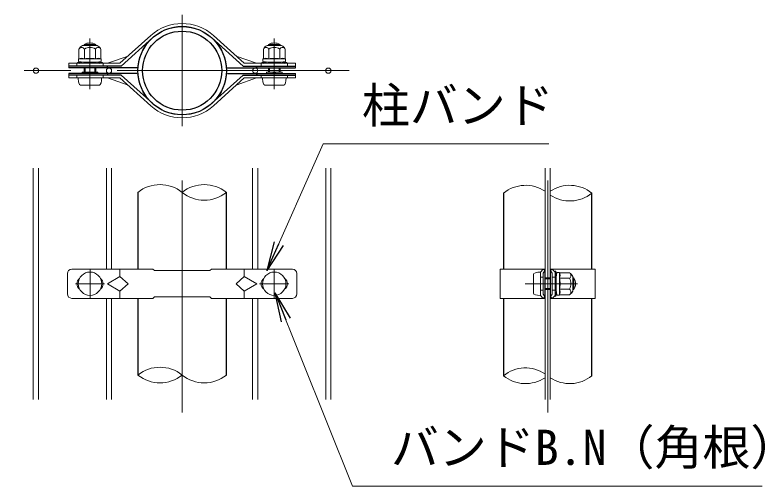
# Model space of a CAD drawing. Units: millimetres, scale not verified. Extents: x -4200 to 4200, y -2970 to 2970.
# Drawn here: x 2292 to 3318, y 508 to 1153 of the extents above; entities that cross this region are included whole.
import ezdxf
from ezdxf.enums import TextEntityAlignment as Align

# ---------------------------------------------------------------- set-up
doc = ezdxf.new("R2010")
doc.units = ezdxf.units.MM
doc.header["$LTSCALE"] = 10
doc.linetypes.add('USER1', pattern=[50.8, 31.75, -6.35, 6.35, -6.35])
for name, color, linetype, lineweight in [('0-3_D-STR1', 1, 'Continuous', 25), ('0-4_D-BMK', 2, 'USER1', 13), ('0-5_D-STR-DIM', 7, 'Continuous', 13), ('0-8_D-STR3', 3, 'Continuous', 13), ('0-C_D-STR-TXT', 7, 'Continuous', 13), ('0-D_D-STR2', 7, 'Continuous', 13)]:
    doc.layers.add(name, color=color, linetype=linetype, lineweight=lineweight)
doc.layers.add('0-6_0', color=7, linetype='Continuous')
doc.styles.add('ＭＳ ゴシック', font='')
doc.styles.get('ＭＳ ゴシック').set_extended_font_data('MS Gothic')

# ---------------------------------------------------------------- blocks, each defined once
blk = doc.blocks.new('_Open')
at = {"layer": '0-6_0'}
blk.add_line((-10, 1.667), (0, 0), dxfattribs=at)
blk.add_lwpolyline([(-10, -1.667), (0, 0), (-10, 0)], dxfattribs=at)

msp = doc.modelspace()

# ---------------------------------------------------------------- linework, layer by layer
at = {"layer": '0-3_D-STR1'}
for p, q in [((2460.58, 909.78), (2460.58, 804.78)), ((2581.58, 804.78), (2581.58, 909.78)), ((2960.58, 908.78), (2960.58, 804.78)), ((3081.58, 804.78), (3081.58, 908.78)), ((2460.69, 764.78), (2460.69, 659.78)), ((2581.58, 659.78), (2581.58, 764.78)), ((2960.58, 764.78), (2960.58, 658.78)), ((3081.58, 658.78), (3081.58, 764.78))]:
    msp.add_line(p, q, dxfattribs=at)
for radius in [60.5, 54.1]:
    msp.add_circle((2521.08, 1076.45), radius, dxfattribs=at)
at = {"layer": '0-4_D-BMK'}
for p, q in [((2521.08, 1152.65), (2521.08, 1000.25)), ((2395, 1051.05), (2395, 1120.69)), ((2647.17, 1051.05), (2647.17, 1120.69)), ((2749.68, 1076.45), (2292.48, 1076.45)), ((2521.08, 608.66), (2521.08, 960.9)), ((3021.08, 608.66), (3021.08, 960.9)), ((2395.08, 764.78), (2395.08, 804.78)), ((2647.08, 764.78), (2647.08, 804.78)), ((2375.08, 784.78), (2415.08, 784.78)), ((2627.08, 784.78), (2667.08, 784.78)), ((2990.42, 784.78), (3061.9, 784.78))]:
    msp.add_line(p, q, dxfattribs=at)
at = {"layer": '0-5_D-STR-DIM'}
for centre, radius, start, end in [((2490.83, 872.46), 48.04, 50.97549, 129.02451), ((2551.33, 872.46), 48.04, 50.97549, 129.02451), ((2990.83, 871.46), 48.04, 56.30864, 129.02451), ((3051.33, 871.46), 48.04, 50.97549, 123.69136), ((2551.33, 947.1), 48.04, 230.97549, 309.02451), ((3051.33, 946.1), 48.04, 236.30864, 309.02451), ((2490.89, 622.59), 47.91, 50.92646, 129.07354), ((2990.83, 621.46), 48.04, 56.30864, 129.02451), ((2490.89, 696.97), 47.91, 230.92646, 309.07354), ((2551.33, 697.1), 48.04, 230.97549, 309.02451), ((2990.83, 696.1), 48.04, 230.97549, 303.69136), ((3051.33, 696.1), 48.04, 236.30864, 309.02451)]:
    msp.add_arc(centre, radius, start, end, dxfattribs=at)
at = {"layer": '0-8_D-STR3'}
for p, q in [((2436.01, 1086.49), (2478.17, 1124.6)), ((2437.57, 1082.49), (2480.83, 1121.61)), ((2604.59, 1082.49), (2561.34, 1121.61)), ((2606.16, 1086.49), (2564, 1124.6)), ((2385, 1111.07), (2405, 1111.07)), ((2387, 1111.07), (2387, 1112.41)), ((2387, 1112.41), (2403, 1112.41)), ((2388.35, 1111.07), (2388.35, 1113.06)), ((2401.65, 1111.07), (2401.65, 1113.06)), ((2403, 1111.07), (2403, 1112.41)), ((2637.17, 1111.07), (2657.17, 1111.07)), ((2639.17, 1111.07), (2639.17, 1112.41)), ((2639.17, 1112.41), (2655.17, 1112.41)), ((2640.52, 1111.07), (2640.52, 1113.06)), ((2653.81, 1111.07), (2653.81, 1113.06)), ((2655.17, 1111.07), (2655.17, 1112.41)), ((2379.99, 1106.05), (2379.99, 1092.66)), ((2387.49, 1106.05), (2387.49, 1092.46)), ((2402.51, 1106.05), (2402.51, 1092.46)), ((2410.01, 1106.05), (2410.01, 1092.66)), ((2632.15, 1106.05), (2632.15, 1092.66)), ((2639.66, 1106.05), (2639.66, 1092.46)), ((2654.67, 1106.05), (2654.67, 1092.46)), ((2662.18, 1106.05), (2662.18, 1092.66)), ((2378, 1087.47), (2380.88, 1087.47)), ((2378, 1087.47), (2378, 1086.47)), ((2379.5, 1092.38), (2379.5, 1089.04)), ((2395, 1092.46), (2379.55, 1092.46)), ((2379.99, 1092.66), (2379.65, 1092.57)), ((2386, 1088.07), (2379.68, 1088.84)), ((2381.46, 1087.65), (2382.62, 1088.48)), ((2382.04, 1086.84), (2384.06, 1088.28)), ((2386, 1088.07), (2404, 1088.07)), ((2395, 1092.46), (2410.45, 1092.46)), ((2404, 1088.07), (2410.32, 1088.84)), ((2407.96, 1086.84), (2405.94, 1088.28)), ((2408.54, 1087.65), (2407.38, 1088.48)), ((2410.5, 1092.33), (2410.5, 1089.04)), ((2419.2, 1086.49), (2447.08, 1096.5)), ((2622.96, 1086.49), (2595.08, 1096.5)), ((2630.17, 1087.47), (2633.05, 1087.47)), ((2630.17, 1087.47), (2630.17, 1086.47)), ((2631.67, 1092.38), (2631.67, 1089.04)), ((2647.17, 1092.46), (2631.72, 1092.46)), ((2632.15, 1092.66), (2631.81, 1092.57)), ((2638.17, 1088.07), (2631.84, 1088.84)), ((2633.63, 1087.65), (2634.79, 1088.48)), ((2634.21, 1086.84), (2636.23, 1088.28)), ((2638.17, 1088.07), (2656.17, 1088.07)), ((2647.17, 1092.46), (2662.62, 1092.46)), ((2656.17, 1088.07), (2662.49, 1088.84)), ((2660.12, 1086.84), (2658.11, 1088.28)), ((2660.7, 1087.65), (2659.54, 1088.48)), ((2662.67, 1092.33), (2662.67, 1089.04)), ((2436.01, 1086.49), (2366.11, 1086.49)), ((2366.11, 1086.49), (2366.11, 1080.49)), ((2377, 1086.49), (2377, 1082.49)), ((2387, 1074.41), (2387, 1080.47)), ((2388.35, 1074.41), (2388.35, 1080.47)), ((2401.65, 1074.41), (2401.65, 1080.47)), ((2403, 1074.41), (2403, 1080.47)), ((2413, 1086.49), (2413, 1082.49)), ((2418, 1082.49), (2420.08, 1080.49)), ((2606.16, 1086.49), (2676.06, 1086.49)), ((2624.16, 1082.49), (2622.09, 1080.49)), ((2629.16, 1086.49), (2629.16, 1082.49)), ((2639.17, 1074.41), (2639.17, 1080.47)), ((2640.52, 1074.41), (2640.52, 1080.47)), ((2653.81, 1074.41), (2653.81, 1080.47)), ((2655.17, 1074.41), (2655.17, 1080.47)), ((2665.17, 1086.49), (2665.17, 1082.49)), ((2676.06, 1086.49), (2676.06, 1080.49)), ((2366.11, 1066.41), (2366.11, 1072.41)), ((2377, 1066.41), (2377, 1070.41)), ((2384.36, 1074.41), (2405.64, 1074.41)), ((2384.36, 1074.41), (2384.36, 1072.41)), ((2392.88, 1074.41), (2394.58, 1072.41)), ((2395.42, 1072.41), (2397.12, 1074.41)), ((2405.64, 1074.41), (2405.64, 1072.41)), ((2413, 1066.41), (2413, 1070.41)), ((2418, 1070.41), (2420.08, 1072.41)), ((2437.57, 1070.41), (2480.83, 1031.28)), ((2604.59, 1070.41), (2561.34, 1031.28)), ((2624.16, 1070.41), (2622.09, 1072.41)), ((2629.16, 1066.41), (2629.16, 1070.41)), ((2636.53, 1074.41), (2657.8, 1074.41)), ((2636.53, 1074.41), (2636.53, 1072.41)), ((2645.04, 1074.41), (2646.74, 1072.41)), ((2647.59, 1072.41), (2649.29, 1074.41)), ((2657.8, 1074.41), (2657.8, 1072.41)), ((2665.17, 1066.41), (2665.17, 1070.41)), ((2676.06, 1066.41), (2676.06, 1072.41)), ((2436.01, 1066.41), (2366.11, 1066.41)), ((2382, 1056.81), (2408, 1056.81)), ((2419.2, 1066.41), (2447.08, 1056.4)), ((2436.01, 1066.41), (2478.17, 1028.3)), ((2606.16, 1066.41), (2564, 1028.3)), ((2622.96, 1066.41), (2595.08, 1056.4)), ((2606.16, 1066.41), (2676.06, 1066.41)), ((2634.17, 1056.81), (2660.17, 1056.81)), ((2370.08, 804.78), (2481.08, 804.78)), ((2436.08, 804.78), (2436.08, 794.78)), ((2483.08, 802.78), (2481.08, 804.78)), ((2483.08, 802.78), (2559.08, 802.78)), ((2559.08, 802.78), (2561.08, 804.78)), ((2561.08, 804.78), (2672.08, 804.78)), ((2606.08, 804.78), (2606.08, 794.78)), ((2955.98, 804.78), (3017.48, 804.78)), ((2955.98, 804.78), (2955.98, 764.78)), ((3015.06, 804.78), (3011.06, 800.78)), ((3011.06, 768.78), (3011.06, 800.78)), ((3011.06, 800.78), (3011.06, 768.78)), ((3015.06, 804.78), (3017.06, 802.78)), ((3017.06, 802.78), (3015.06, 799.12)), ((3016.07, 800.98), (3017.06, 800.98)), ((3017.06, 800.98), (3017.06, 804.78)), ((3017.06, 768.58), (3017.06, 800.98)), ((3024.68, 804.78), (3086.18, 804.78)), ((3025.11, 800.98), (3025.11, 804.78)), ((3027.11, 804.78), (3025.11, 802.78)), ((3025.11, 802.78), (3027.11, 799.12)), ((3025.11, 768.58), (3025.11, 800.98)), ((3026.1, 800.98), (3025.11, 800.98)), ((3027.11, 804.78), (3031.11, 800.78)), ((3031.11, 801.78), (3031.11, 798.9)), ((3032.11, 801.78), (3031.11, 801.78)), ((3031.11, 768.78), (3031.11, 800.78)), ((3032.11, 801.78), (3032.11, 798.9)), ((3037.02, 800.28), (3033.69, 800.28)), ((3037.11, 784.78), (3037.11, 800.23)), ((3086.18, 804.78), (3086.18, 764.78)), ((2364.08, 798.78), (2364.08, 770.78)), ((2419.08, 784.78), (2436.08, 794.78)), ((2606.08, 794.78), (2595.08, 784.78)), ((2623.08, 784.78), (2606.08, 794.78)), ((2678.08, 798.78), (2678.08, 770.78)), ((3001.46, 797.78), (3001.46, 771.78)), ((3011.06, 793.78), (3015.06, 793.78)), ((3015.06, 770.44), (3015.06, 799.12)), ((3017.06, 792.78), (3024.68, 792.78)), ((3017.06, 791.43), (3024.68, 791.43)), ((3027.11, 770.44), (3027.11, 799.12)), ((3031.11, 793.78), (3027.11, 793.78)), ((3031.11, 792.78), (3032.71, 792.78)), ((3031.11, 791.43), (3032.71, 791.43)), ((3031.49, 797.74), (3032.93, 795.72)), ((3032.3, 798.32), (3033.13, 797.16)), ((3032.71, 793.78), (3033.49, 800.11)), ((3032.71, 793.78), (3032.71, 775.78)), ((3050.7, 792.29), (3037.11, 792.29)), ((3037.31, 799.79), (3037.22, 800.13)), ((3050.7, 799.79), (3037.31, 799.79)), ((3055.71, 794.78), (3055.71, 774.78)), ((3055.71, 792.78), (3057.06, 792.78)), ((3055.71, 791.43), (3057.7, 791.43)), ((3057.06, 792.78), (3057.06, 776.78)), ((2419.08, 784.78), (2436.08, 774.78)), ((2595.08, 784.78), (2606.08, 774.78)), ((2623.08, 784.78), (2606.08, 774.78)), ((3037.11, 784.78), (3037.11, 769.33)), ((2606.08, 774.78), (2606.08, 764.78)), ((3011.06, 775.78), (3015.06, 775.78)), ((3017.06, 766.78), (3015.06, 770.44)), ((3017.06, 778.14), (3024.68, 778.14)), ((3017.06, 776.78), (3024.68, 776.78)), ((3025.11, 766.78), (3027.11, 770.44)), ((3031.11, 775.78), (3027.11, 775.78)), ((3031.11, 778.14), (3032.71, 778.14)), ((3031.11, 776.78), (3032.71, 776.78)), ((3031.11, 770.66), (3031.11, 767.78)), ((3031.49, 771.82), (3032.93, 773.84)), ((3032.3, 771.24), (3033.13, 772.4)), ((3032.71, 775.78), (3033.49, 769.46)), ((3050.7, 777.28), (3037.11, 777.28)), ((3050.7, 769.77), (3037.31, 769.77)), ((3055.71, 778.14), (3057.7, 778.14)), ((3055.71, 776.78), (3057.06, 776.78)), ((2370.08, 764.78), (2481.08, 764.78)), ((2483.08, 766.78), (2481.08, 764.78)), ((2483.08, 766.78), (2559.08, 766.78)), ((2559.08, 766.78), (2561.08, 764.78)), ((2561.08, 764.78), (2672.08, 764.78)), ((2955.98, 764.78), (3017.48, 764.78)), ((3015.06, 764.78), (3011.06, 768.78)), ((3015.06, 764.78), (3017.06, 766.78)), ((3016.07, 768.58), (3017.06, 768.58)), ((3017.06, 764.78), (3017.06, 768.58)), ((3024.68, 764.78), (3086.18, 764.78)), ((3025.11, 764.78), (3025.11, 768.58)), ((3026.1, 768.58), (3025.11, 768.58)), ((3027.11, 764.78), (3025.11, 766.78)), ((3027.11, 764.78), (3031.11, 768.78)), ((3036.98, 769.28), (3033.69, 769.28))]:
    msp.add_line(p, q, dxfattribs=at)
at = {"layer": '0-8_D-STR3', "lineweight": 25}
for p, q in [((2437.57, 1082.49), (2366.11, 1082.49)), ((2458.92, 1080.49), (2366.11, 1080.49)), ((2583.25, 1080.49), (2676.06, 1080.49)), ((2604.59, 1082.49), (2676.06, 1082.49)), ((2458.92, 1072.41), (2366.11, 1072.41)), ((2437.57, 1070.41), (2366.11, 1070.41)), ((2583.25, 1072.41), (2676.06, 1072.41)), ((2604.59, 1070.41), (2676.06, 1070.41))]:
    msp.add_line(p, q, dxfattribs=at)
at = {"layer": '0-8_D-STR3'}
for points in [[(2409.12, 1087.47), (2412, 1087.47), (2412, 1086.47)], [(2661.29, 1087.47), (2664.17, 1087.47), (2664.17, 1086.47)], [(2436.08, 794.78), (2447.08, 784.78), (2436.08, 774.78), (2436.08, 764.78)], [(3032.11, 770.66), (3032.11, 767.78), (3031.11, 767.78)]]:
    msp.add_lwpolyline(points, dxfattribs=at)
for centre in [(2395.08, 784.78), (2647.08, 784.78)]:
    msp.add_circle(centre, 16, dxfattribs=at)
for centre, radius, start, end in [((2521.08, 1076.45), 64.5, 48.29058, 131.70942), ((2521.08, 1076.45), 60.5, 5.54441, 174.45559), ((2393.51, 1097.52), 16, 122.13463, 147.68315), ((2383.74, 1104.02), 4.27, 28.45309, 151.54691), ((2395, 1097.41), 17, 61.92751, 118.07249), ((2395, 1094.54), 13.75, 90, 123.09348), ((2395, 1094.54), 13.75, 56.90652, 90), ((2406.26, 1104.02), 4.27, 28.45309, 151.54691), ((2396.49, 1097.52), 16, 32.31685, 57.86537), ((2645.68, 1097.52), 16, 122.13463, 147.68315), ((2635.91, 1104.02), 4.27, 28.45309, 151.54691), ((2647.17, 1097.41), 17, 61.92751, 118.07249), ((2647.17, 1094.54), 13.75, 90, 123.09348), ((2647.17, 1094.54), 13.75, 56.90652, 90), ((2658.42, 1104.02), 4.27, 28.45309, 151.54691), ((2648.66, 1097.52), 16, 32.31685, 57.86537), ((2379.7, 1092.38), 0.2, 105, 180), ((2379.7, 1089.04), 0.2, 180, 263), ((2383.74, 1082.7), 10.65, 69.37322, 112.7756), ((2380.88, 1088.47), 1, 270, 305.53768), ((2384.64, 1087.47), 1, 123.43373, 125.53768), ((2395, 1050.95), 42.38, 90, 100.20031), ((2395, 1050.95), 42.38, 79.79969, 90), ((2406.26, 1082.7), 10.65, 67.2244, 110.62678), ((2405.36, 1087.47), 1, 54.46232, 56.56627), ((2409.12, 1088.47), 1, 234.46232, 270), ((2410.3, 1089.04), 0.2, 277, 0), ((2410.3, 1092.33), 0.2, 0, 67.2244), ((2631.87, 1092.38), 0.2, 105, 180), ((2631.87, 1089.04), 0.2, 180, 263), ((2635.91, 1082.7), 10.65, 69.37322, 112.7756), ((2633.05, 1088.47), 1, 270, 305.53768), ((2636.81, 1087.47), 1, 123.43373, 125.53768), ((2647.17, 1050.95), 42.38, 90, 100.20031), ((2647.17, 1050.95), 42.38, 79.79969, 90), ((2658.42, 1082.7), 10.65, 67.2244, 110.62678), ((2657.52, 1087.47), 1, 54.46232, 56.56627), ((2661.29, 1088.47), 1, 234.46232, 270), ((2662.47, 1089.04), 0.2, 277, 0), ((2662.47, 1092.33), 0.2, 0, 67.2244), ((2380.88, 1088.47), 2, 270, 305.53768), ((2409.12, 1088.47), 2, 234.46232, 270), ((2458.88, 1082.49), 2, 268.81211, 354.45559), ((2583.29, 1082.49), 2, 185.54441, 271.18789), ((2633.05, 1088.47), 2, 270, 305.53768), ((2661.29, 1088.47), 2, 234.46232, 270), ((2458.88, 1070.41), 2, 5.54441, 91.18789), ((2521.08, 1076.45), 60.5, 185.54441, 354.45559), ((2583.29, 1070.41), 2, 88.81211, 174.45559), ((2521.08, 1076.45), 64.5, 228.29058, 311.70942), ((2370.08, 798.78), 6, 90, 180), ((2672.08, 798.78), 6, 0, 90), ((3033.69, 800.08), 0.2, 90, 173), ((3037.02, 800.08), 0.2, 15, 90), ((3027.35, 796.04), 10.65, 339.37322, 22.7756), ((2386.08, 784.78), 9, 125.46791, 234.53209), ((2404.08, 784.78), 9, 305.46791, 54.53209), ((2638.08, 784.78), 9, 125.46791, 234.53209), ((2656.08, 784.78), 9, 305.46791, 54.53209), ((3033.11, 798.9), 2, 180, 215.53768), ((3033.11, 798.9), 1, 180, 215.53768), ((3032.11, 795.14), 1, 33.43373, 35.53768), ((2995.6, 784.78), 42.38, 0, 10.20031), ((3048.67, 796.04), 4.27, 298.45309, 61.54691), ((3042.16, 786.27), 16, 32.13463, 57.68315), ((3039.19, 784.78), 13.75, 0, 33.09348), ((3042.06, 784.78), 17, 331.92751, 28.07249), ((2995.6, 784.78), 42.38, 349.79969, 0), ((3039.19, 784.78), 13.75, 326.90652, 0), ((2370.08, 770.78), 6, 180, 270), ((2672.08, 770.78), 6, 270, 0), ((3033.11, 770.66), 2, 144.46232, 180), ((3033.11, 770.66), 1, 144.46232, 180), ((3032.11, 774.42), 1, 324.46232, 326.56627), ((3033.69, 769.48), 0.2, 187, 270), ((3036.98, 769.48), 0.2, 270, 337.2244), ((3027.35, 773.53), 10.65, 337.2244, 20.62678), ((3048.67, 773.52), 4.27, 298.45309, 61.54691), ((3042.16, 783.29), 16, 302.31685, 327.86537)]:
    msp.add_arc(centre, radius, start, end, dxfattribs=at)
for centre, major_axis, start_param, end_param in [((2382, 1066.41), (0, 9.6), 1.5707963, 3.1415927), ((2408, 1066.41), (0, 9.6), 3.1415927, 4.712389), ((2634.17, 1066.41), (0, 9.6), 1.5707963, 3.1415927), ((2660.17, 1066.41), (0, 9.6), 3.1415927, 4.712389), ((3011.06, 797.78), (9.6, 0), 1.5707963, 3.1415927), ((3011.06, 771.78), (9.6, 0), 3.1415927, 4.712389)]:
    msp.add_ellipse(centre, major_axis=major_axis, ratio=0.3125, start_param=start_param, end_param=end_param, dxfattribs=at)
at = {"layer": '0-C_D-STR-TXT'}
for points in [[(3022.84, 976.32), (2714.05, 976.32), (2637.68, 804.9)], [(3314.48, 507.88), (2753.91, 507.88), (2648.96, 770.61)]]:
    msp.add_lwpolyline(points, dxfattribs=at)
at = {"layer": '0-D_D-STR2'}
for p, q in [((2317.48, 626.45), (2317.48, 943.11)), ((2324.68, 626.45), (2324.68, 943.11)), ((2417.48, 805.78), (2417.48, 943.11)), ((2424.68, 805.78), (2424.68, 943.11)), ((2617.48, 805.78), (2617.48, 943.11)), ((2624.68, 805.78), (2624.68, 943.11)), ((2717.48, 626.45), (2717.48, 943.11)), ((2724.68, 626.45), (2724.68, 943.11)), ((3017.48, 626.45), (3017.48, 943.11)), ((3024.68, 626.45), (3024.68, 943.11)), ((2417.48, 626.45), (2417.48, 763.78)), ((2424.68, 626.45), (2424.68, 763.78)), ((2617.48, 626.45), (2617.48, 763.78)), ((2624.68, 626.45), (2624.68, 763.78))]:
    msp.add_line(p, q, dxfattribs=at)
for centre in [(2321.08, 1076.45), (2421.08, 1076.45), (2621.08, 1076.45), (2721.08, 1076.45)]:
    msp.add_circle(centre, 3.6, dxfattribs=at)

# ---------------------------------------------------------------- block references
at = {"layer": '0-C_D-STR-TXT', "xscale": 4, "yscale": 4}
for p, rotation in [((2636.86, 803.08), 245.98538), ((2648.22, 772.46), 111.7749)]:
    msp.add_blockref('_Open', p, dxfattribs=dict(at, rotation=rotation))

# ---------------------------------------------------------------- texts
at = {"layer": '0-C_D-STR-TXT', "style": 'ＭＳ ゴシック'}
for s, p in [('柱バンド', (2767, 990.43)), ('バンドB.N（角根）', (2806.61, 522.37))]:
    msp.add_text(s, height=48.09, dxfattribs=at).set_placement(p, align=Align.BOTTOM_LEFT)

doc.saveas('drawing.dxf')
